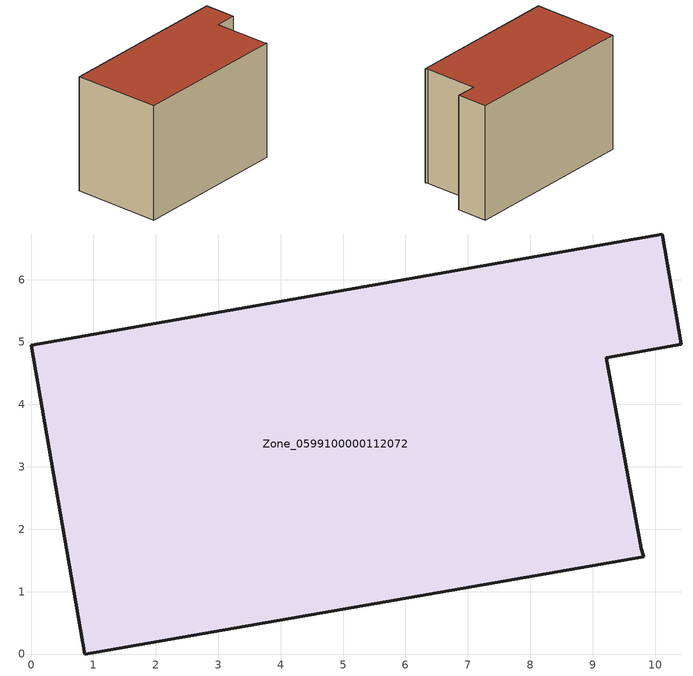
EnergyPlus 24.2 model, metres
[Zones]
Zone_0599100000112072
 floor ground (C_G): 0,4.95 10.11,6.73 10.42,4.96 9.22,4.75 9.78,1.69 9.82,1.56 0.86,0 z0
 wall outside (C_F): 0.86,0 9.82,1.56 9.78,1.69 9.22,4.75 10.42,4.96 10.11,6.73 0,4.95 0.86,0 z0:6.69
 roof outside (C_R): 10.11,6.73 0,4.95 0.86,0 9.82,1.56 9.78,1.69 9.22,4.75 10.42,4.96 z6.69
[BUILDING]
Pand.0599100000112072: North Axis=0; Terrain=City; Loads Convergence Tolerance Value=0.04; Temperature Convergence Tolerance Value=0.4; Solar Distribution=FullExterior; Maximum Number of Warmup Days=25; Minimum Number of Warmup Days=1
[Site:Location]
Rotterdam.The.Hague.AP_ZH_NLD Design_Conditions: Latitude=51.96; Longitude=4.45; Time Zone=1; Elevation=-4.5
[SITE:GROUNDTEMPERATURE:BUILDINGSURFACE]
18, 18, 18, 18, 18, 18, 18, 18, 18, 18, 18, 18
[MATERIAL] Thermal Absorptance=0.9; Solar Absorptance=0.7; Visible Absorptance=0.7
Name | Roughness | Thickness | Conductivity | Density | Specific Heat
G.TI.1946 | MediumSmooth | 0.15 | 1 | 540 | 1210
F.TI.1946 | Rough | 0.3 | 0.857143 | 1920 | 840
R.TI.1946 | MediumRough | 0.2 | 0.1 | 1500 | 1000
[CONSTRUCTION]
C_G: G.TI.1946
C_F: F.TI.1946
C_R: R.TI.1946
[ZONE]
Zone_0599100000112072: Type=1; Multiplier=1; Ceiling Height=Autocalculate; Volume=Autocalculate; Floor Area=autocalculate; Part of Total Floor Area=Yes
[ZONEINFILTRATION:DESIGNFLOWRATE]
Infil_Zone_0599100000112072: Zone or ZoneList or Space or SpaceList=Zone_0599100000112072; Schedule=AlwaysOn; Design Flow Rate Calculation Method=Flow/Area; Flow Rate per Floor Area=0.003; Constant Term Coefficient=1; Temperature Term Coefficient=0; Velocity Term Coefficient=0; Velocity Squared Term Coefficient=0
[HVACTEMPLATE:ZONE:IDEALLOADSAIRSYSTEM]
Zone_0599100000112072: Maximum Heating Supply Air Temperature=50; Minimum Cooling Supply Air Temperature=13; Maximum Heating Supply Air Humidity Ratio=0.0156; Minimum Cooling Supply Air Humidity Ratio=0.0077; Heating Limit=NoLimit; Cooling Limit=NoLimit; Dehumidification Control Type=ConstantSensibleHeatRatio; Cooling Sensible Heat Ratio=0.7; Dehumidification Setpoint=60; Humidification Control Type=None; Humidification Setpoint=30; Outdoor Air Method=None; Outdoor Air Flow Rate per Person=0.00944; Outdoor Air Flow Rate per Zone Floor Area=0; Outdoor Air Flow Rate per Zone=0; Demand Controlled Ventilation Type=None; Outdoor Air Economizer Type=NoEconomizer; Heat Recovery Type=None; Sensible Heat Recovery Effectiveness=0.7; Latent Heat Recovery Effectiveness=0.65
[ZONECONTROL:THERMOSTAT]
ThermostatControl_Zone_0599100000112072: Zone or ZoneList=Zone_0599100000112072; Control Type Schedule=DualSetpointControlType; Control 1=Thermostat_Zone_0599100000112072; Temperature Difference Between Cutout And Setpoint=0
[THERMOSTATSETPOINT:DUALSETPOINT]
Thermostat_Zone_0599100000112072: Heating Setpoint Temperature Schedule=HeatingSetpoint_Zone_0599100000112072; Cooling Setpoint Temperature Schedule=CoolingSetpoint_Zone_0599100000112072
[SCHEDULE:COMPACT]
HeatingSetpoint_Zone_0599100000112072: Through: 12/31, For: AllDays, Until: 24:00, 21
CoolingSetpoint_Zone_0599100000112072: Through: 12/31, For: AllDays, Until: 24:00, 24
DualSetpointControlType: Through: 12/31, For: AllDays, Until: 24:00, 4
AlwaysOn: Through: 12/31, For: AllDays, Until: 24:00, 1
